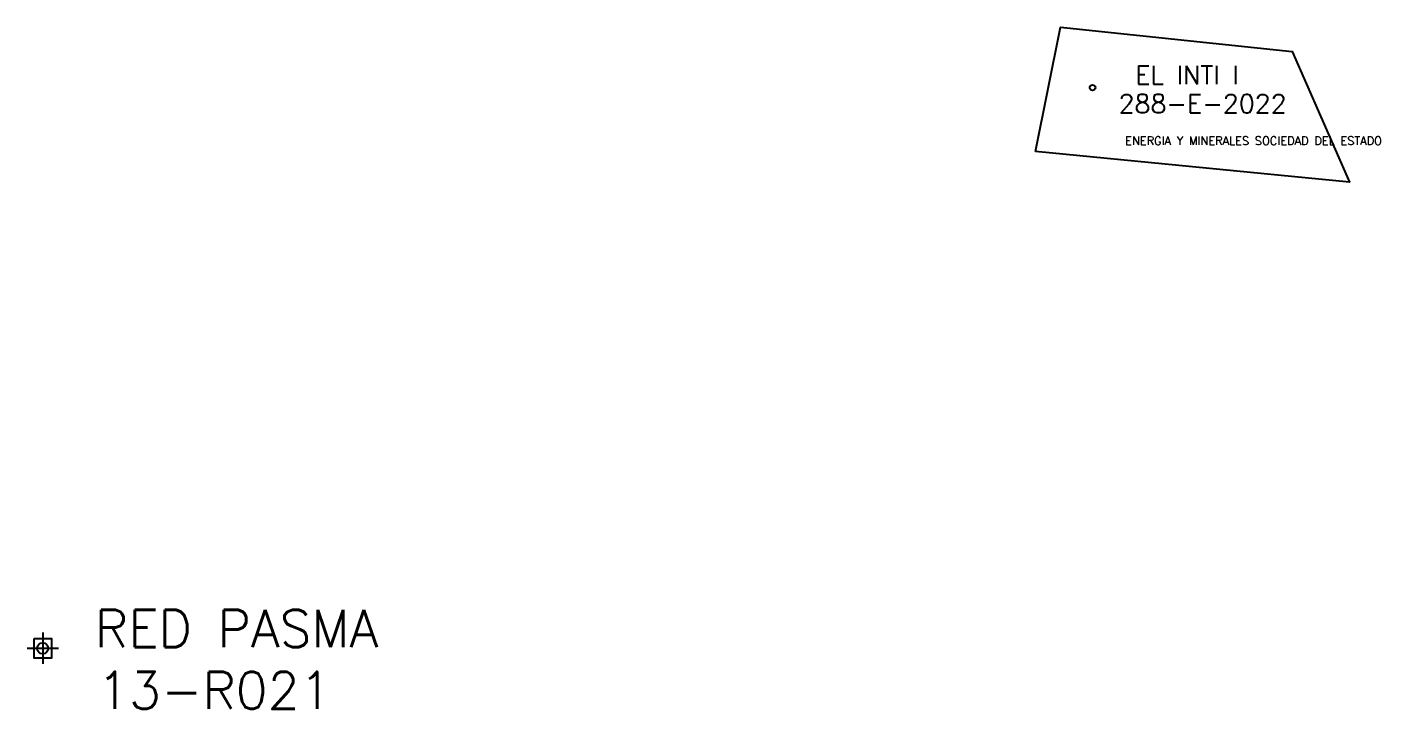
# Model space of a CAD drawing. Header units: metres. Extents: x -4406421 to 6012633, y 6449185 to 13337258.
# Drawn here: x 2587508 to 2602085, y 6832171 to 6839517 of the extents above; entities that cross this region are included whole.
import ezdxf

# ---------------------------------------------------------------- set-up
doc = ezdxf.new("R2010")
doc.units = ezdxf.units.M
doc.header["$LTSCALE"] = 20
doc.header["$MEASUREMENT"] = 0
doc.layers.add('MANIFEST', color=1, linetype='CONTINUOUS')
doc.layers.add('P.A.S.M.A puntos', color=241, linetype='CONTINUOUS')
doc.layers.add('TITULARES', color=7, linetype='CONTINUOUS', true_color=0x04fbc6)
doc.styles.add('ROMANS', font='romans.shx', dxfattribs={"oblique": 1.17516e-08, "height": 3})

msp = doc.modelspace()

# ---------------------------------------------------------------- linework, layer by layer
at = {"layer": 'MANIFEST', "ltscale": 100}
msp.add_lwpolyline([(2598365, 6838177), (2598636, 6839517), (2601128, 6839253), (2601745, 6837845)], close=True, dxfattribs=at)
msp.add_circle((2598980, 6838865), 30, dxfattribs=at)
at = {"layer": 'P.A.S.M.A puntos', "ltscale": 100}
for p, q in [((2587676, 6832993), (2587676, 6832656)), ((2587676, 6832993), (2587676, 6832656)), ((2587845, 6832824), (2587508, 6832824)), ((2587845, 6832824), (2587508, 6832824))]:
    msp.add_line(p, q, dxfattribs=at)
msp.add_lwpolyline([(2587583, 6832930), (2587769, 6832930), (2587769, 6832718), (2587583, 6832718)], close=True, dxfattribs=at)
msp.add_lwpolyline([(2587583, 6832930), (2587769, 6832930), (2587769, 6832718), (2587583, 6832718)], close=True, dxfattribs=at)
msp.add_circle((2587676, 6832824), 60, dxfattribs=at)
msp.add_circle((2587676, 6832824), 60, dxfattribs=at)

# ---------------------------------------------------------------- texts
at = {"layer": 'MANIFEST', "linetype": 'Continuous', "style": 'ROMANS'}
for s, p in [('EL INTI I', (2599439, 6838901)), ('288-E-2022', (2599261, 6838592))]:
    msp.add_text(s, height=200, dxfattribs=at).set_placement(p)
at = {"layer": 'P.A.S.M.A puntos', "linetype": 'Continuous', "style": 'ROMANS', "oblique": 0}
for s, p in [('RED PASMA', (2588238, 6832838)), ('RED PASMA', (2588238, 6832838)), ('13-R021', (2588264, 6832171)), ('13-R021', (2588264, 6832171))]:
    msp.add_text(s, height=400, dxfattribs=at).set_placement(p)
at = {"layer": 'TITULARES', "color": 5, "linetype": 'Continuous', "style": 'ROMANS'}
msp.add_text('ENERGIA Y MINERALES SOCIEDAD DEL ESTADO', height=90, dxfattribs=at).set_placement((2599331, 6838247))

doc.saveas('drawing.dxf')
